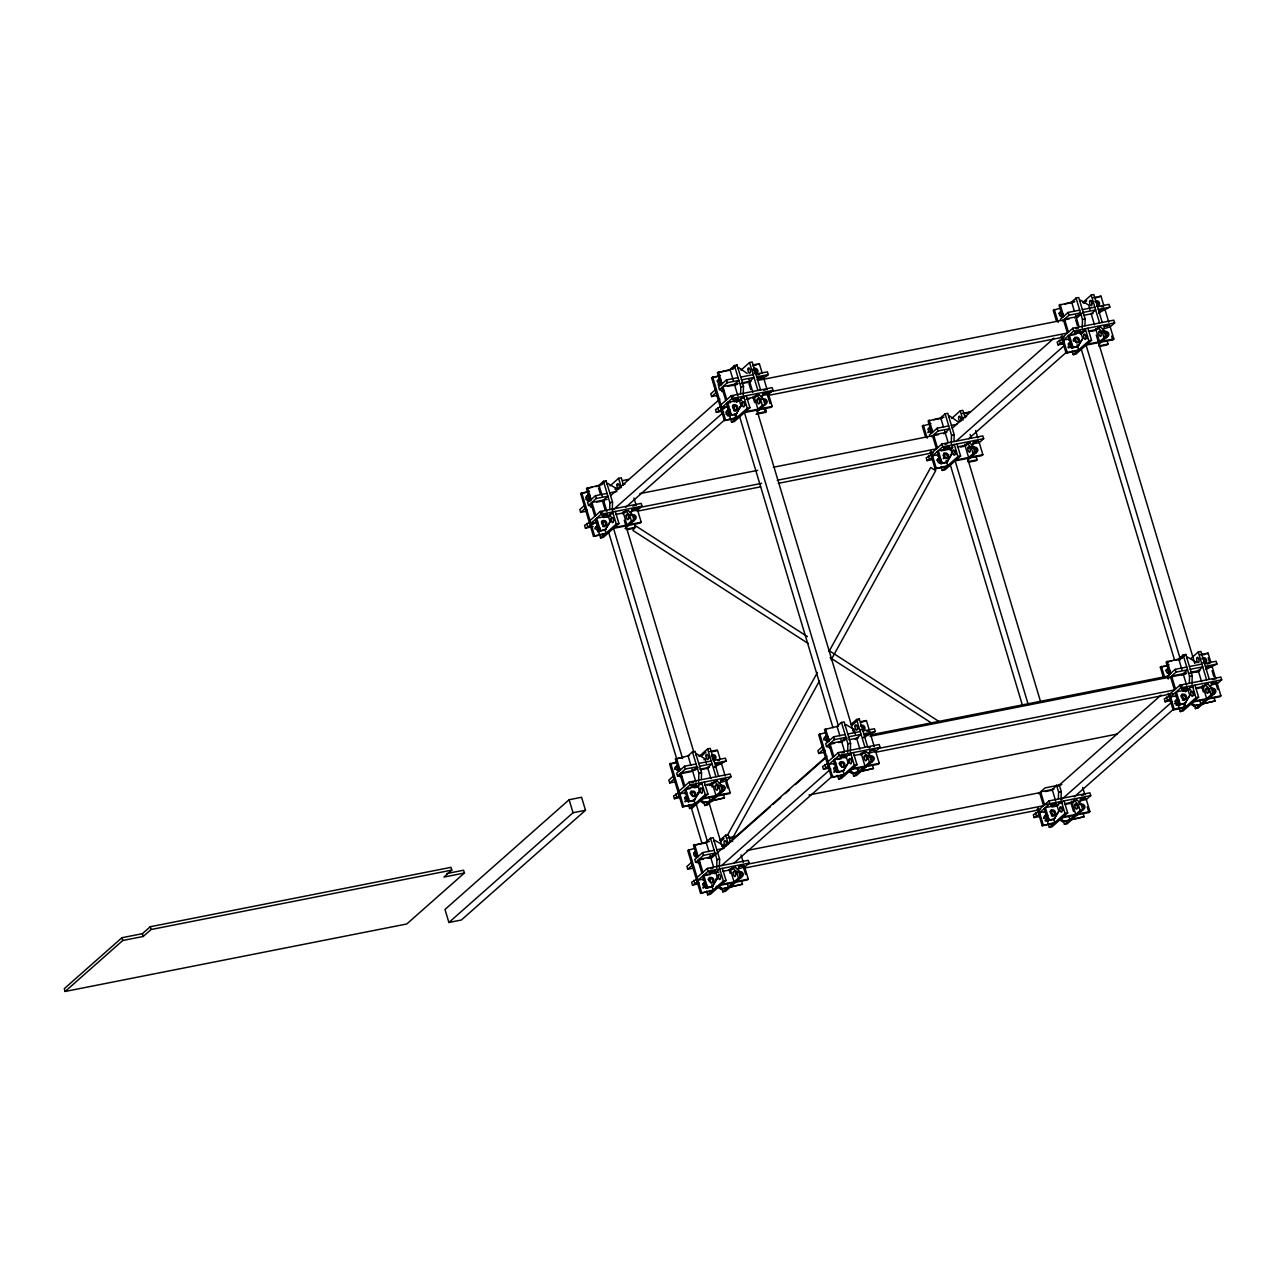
<?xml version="1.0" encoding="UTF-8"?>
<svg xmlns="http://www.w3.org/2000/svg" width="1286" height="1286" viewBox="0 0 1286 1286"><rect width="100%" height="100%" fill="white"/><g stroke="black" fill="none" stroke-linecap="round" stroke-linejoin="round"><path stroke-width="1.5" d="M609.66 509.465L609.869 502.681L603.455 481.318L606.124 480.787L612.538 502.167L612.281 510.622M698.62 781.727L698.877 773.256L692.463 751.892L695.131 751.362L701.545 772.741L701.336 779.509M716.688 868.05L716.945 859.595L710.531 838.215L713.2 837.684L719.613 859.064L719.356 867.536M740.623 393.693L740.832 386.925L734.419 365.546L737.087 365.015L743.501 386.395L743.228 394.866M847.635 752.294L847.908 743.822L841.494 722.443L844.163 721.928L850.576 743.292L850.319 751.763M951.254 443.67L951.527 435.198L945.114 413.819L947.782 413.304L954.196 434.684L953.971 441.452M1058.378 798.879L1058.603 792.112L1056.465 784.974M1060.998 800.053L1061.272 791.581L1059.134 784.46M1082.217 327.898L1082.474 319.442L1076.06 298.063L1078.729 297.532L1085.143 318.912L1084.934 325.679M1189.341 683.107L1189.55 676.34L1183.136 654.96L1185.805 654.445L1192.218 675.809L1191.961 684.281M681.821 776.889L677.513 775.972L676.677 773.191L684.522 766.247L696.096 763.964M722.748 391.571L723.761 390.43M679.04 791.099L689.264 782.049L730.191 773.963L731.027 776.76L726.59 780.682L718.906 782.901M761.746 396.635L763.128 395.3L768.546 394.336L772.982 390.414L772.147 387.633L731.22 395.718L720.98 404.752M860.655 726.108A2.733 2.427 48.5 0 1 862.793 730.995L874.48 728.728L875.316 731.525L863.179 737.666M1070.161 338.861L1068.457 340.131M1097.488 306.631L1109.046 304.348L1109.882 307.129L1099 312.675M1079.517 801.805L1081.446 800.422M1210.464 686.049L1211.846 684.731L1217.263 683.75L1221.7 679.844L1220.864 677.047L1179.937 685.133L1169.713 694.183L1174.166 709.052L1173.137 709.952L1168.122 693.218M1211.508 685.02L1209.628 686.097M739.932 407.099L741.058 405.685L739.032 399.592M715.82 878.82C718.874 882.887 715.257 867.986 714.582 870.381M950.322 454.569C952.492 457.173 951.736 447.383 949.711 447.882M697.751 792.497C699.729 796.822 699.15 783.512 697.076 785.939M723.359 846.059L723.15 845.175L722.025 846.092M957.925 421.679L949.566 415.989L948.554 416.889M1044.361 808.508L1047.994 820.597L1053.764 819.455L1058.828 811.225L1056.787 804.779M1195.964 662.804L1195.739 661.92L1194.614 662.837M630.751 512.503L632.182 511.072L637.599 510.108L642.019 506.186L641.184 503.389L600.257 511.474L590.033 520.525M595.643 519.094L599.26 531.166L605.047 530.025L610.111 521.811L608.069 515.365M605.047 530.025L610.046 521.939M730.4 402.566L726.59 403.322L730.223 415.41L736.01 414.269L739.98 407.083M736.01 414.269L740.993 406.183M690.357 788.543L684.65 789.668L688.267 801.741L694.054 800.599L698.025 793.43M694.054 800.599L699.054 792.514M727.41 835.305L817.446 672.417M829.052 651.391L930.71 467.477L935.678 470.676L831.11 659.847M732.361 838.504L819.487 680.873M710.322 874.496L702.719 875.991L706.335 888.079L712.122 886.938L716.093 879.753M937.285 451.611L940.918 463.683L946.689 462.542L950.659 455.357M712.122 886.938L717.122 878.852M946.689 462.542L951.688 454.456M833.666 760.235L837.299 772.307L843.086 771.166L848.149 762.936L845.529 754.625M1075.852 334.344L1068.248 335.839L1071.865 347.927L1077.652 346.786L1082.683 338.636L1080.674 332.109M843.086 771.166L848.069 763.08M1077.652 346.786L1082.635 338.7M1053.764 819.455L1058.796 811.305M1175.324 692.752L1178.94 704.824L1184.727 703.683L1189.791 695.453L1187.75 689.023M1184.727 703.683L1189.727 695.597M616.251 489.21L616.074 488.278L614.949 489.194M747.198 373.454L738.887 367.716L737.859 368.616M938.057 455.855L939.182 454.505L937.494 455.887M595.627 523.08L596.672 522.1L590.869 523.306L601.092 514.271L642.019 506.186M726.59 407.308L727.635 406.344L721.816 407.549L732.055 398.499L772.982 390.414M686.547 792.562L684.634 793.655L686.129 793.124M966.574 443.75L970.191 442.947M702.928 880.283L703.715 878.997L697.944 880.219L708.168 871.169L749.095 863.083L748.259 860.302L707.332 868.388L697.108 877.422M732.007 868.13L735.624 867.327M864.047 737.521L865.124 736.701M1044.345 812.495L1046.161 811.852M1058.523 803.637L1061.834 802.834M1081.413 800.487L1086.316 799.522L1090.737 795.6L1089.901 792.819L1048.974 800.905L1038.75 809.939M1175.308 696.723L1176.32 695.742L1170.549 696.964L1180.773 687.914L1221.7 679.844M1204.596 684.875L1208.213 684.088M605.031 534.011L593.473 536.294L580.645 493.551L589.293 491.139M606.124 480.787L601.703 484.709L586.432 488.423L590.065 500.495M734.965 414.848L735.994 418.255L724.42 420.538L711.592 377.779L720.24 375.367M733.293 368.809L717.395 372.651L721.028 384.739M603.455 481.318L599.035 485.224L602.427 496.525M734.419 365.546L729.982 369.468L733.374 380.769M732.65 368.937L737.087 365.015M606.896 484.372L607.924 483.472L615.962 488.278M584.262 505.623L579.841 509.545L580.677 512.342L586.512 511.185M607.088 493.39L595.514 495.673L587.67 502.617L588.522 505.398L592.251 506.732M715.225 389.867L710.788 393.773L711.624 396.57L717.475 395.413M738.035 377.634L726.477 379.917L718.633 386.845L719.469 389.642L723.327 390.992M610.03 485.883L618.582 478.328L621.251 477.797L623.485 485.224M740.993 370.127L749.545 362.556L752.214 362.025L760.573 389.915M580.677 512.342L585.098 508.42M588.522 505.398L596.35 498.47L607.924 496.187L602.089 501.347M711.624 396.57L716.061 392.648M719.469 389.642L727.313 382.698L738.871 380.415L733.036 385.575M591.914 506.362L590.821 507.311M721.784 391.555L722.861 390.606M627.359 480.337L628.388 479.437L622.601 480.578M758.322 364.565L759.351 363.665L762.132 372.956M610.641 495.608L719.822 399.094M589.985 522.148L584.567 525.347L585.403 528.128L593.119 526.617M720.948 406.376L715.53 409.575L716.366 412.372L722.153 411.231M748.163 382.585L753.998 377.425L741.556 379.884M464.423 873.017L443.959 877.068L451.788 870.124L450.952 867.343L150.237 926.74L142.392 933.668L121.929 937.719L64.3 988.661L65.136 991.458L406.778 923.975L464.423 873.017L463.571 870.236L446.837 873.532M585.403 528.128L594.019 523.691M716.366 412.372L724.982 407.935M65.136 991.458L122.765 940.5L143.228 936.465L151.073 929.521L451.788 870.124M596.511 522.904L597.54 521.987M727.474 407.132L728.503 406.231L727.651 406.521M613.052 509.947L723.729 412.099M607.185 516.827L609.982 514.095L613.117 513.419M736.685 402.341L740.929 398.322L744.08 397.647M741.443 398.29L743.613 396.217L747.246 408.305L731.557 422.162L727.651 409.157M755.83 374.113L767.404 371.831L768.24 374.612L766.022 376.573L757.132 379.852M625.51 507.488L724.227 420.217M593.473 536.294L606.06 533.111L605.031 529.703M599.26 531.166L606.076 529.125M724.42 420.538L737.007 417.339L735.994 413.931M730.223 415.41L737.023 413.369M622.311 513.837L625.012 511.153L628.018 510.703M753.274 398.065L756.055 395.349L758.853 394.963M596.704 524.913L600.594 537.934L616.283 524.061L618.952 523.531L615.335 511.458M629.947 512.439L631.812 511.249M618.952 523.531L603.279 537.403L600.594 537.934M746.282 395.686L749.915 407.775L734.226 421.647L731.557 422.162M628.243 510.429L632.278 514.513L634.078 520.557L631.41 521.071L626.973 524.993L623.019 511.812M759.19 394.657L763.225 398.74L765.041 404.785L762.373 405.315L757.936 409.237L753.982 396.056M625.044 528.546L628.629 525.379M629.658 524.463L634.078 520.557M757.197 411.713L759.576 409.607M760.605 408.707L765.041 404.785M634.384 523.852L635.413 527.308L634.4 528.208L626.957 529.687M637.309 509.176L641.216 522.18L640.187 523.097L613.502 528.369M756.055 414.285L765.347 412.452L766.376 411.552L765.331 408.096M768.272 393.403L772.179 406.424L771.15 407.324L744.449 412.597M930.935 423.657L922.287 426.068L925.631 437.208M943.988 417.098L928.09 420.94L931.707 433.012M1059.986 308.254L1053.234 310.296L1056.594 321.452M1074.951 301.326L1059.037 305.168L1062.67 317.256M945.114 413.819L940.677 417.741L943.506 427.161M1076.06 298.063L1071.624 301.985L1074.453 311.405M1079.501 301.133L1080.529 300.217L1088.728 305.071L1089.981 309.733M929.328 435.134L937.173 428.19L948.73 425.907M1060.275 319.362L1068.119 312.434L1079.693 310.151M951.672 418.4L960.224 410.845L962.909 410.314L965.127 417.741M1082.635 302.644L1091.187 295.073L1093.856 294.542L1102.215 322.432M931.466 436.758L938.008 430.987L949.566 428.704L943.731 433.848M1062.429 321.002L1068.955 315.215L1080.529 312.932L1074.694 318.092M1083.873 303.367L1086.718 300.844M1103.774 305.473L1100.993 296.182L1096.106 297.854M952.283 428.125L1053.99 338.218M1077.363 317.562L1083.198 312.402L1095.656 309.942L1091.267 313.816M931.643 454.665L926.225 457.864L927.061 460.645L932.832 459.504M931.675 453.042L941.899 443.991L982.825 435.906L983.661 438.703L979.241 442.625L972.57 443.943M1062.59 338.893L1057.172 342.092L1058.008 344.889L1063.795 343.748M1062.638 337.27L1072.862 328.235L1113.789 320.15L1114.624 322.931L1110.188 326.853L1103.388 328.894M927.061 460.645L932.479 457.446M983.661 438.703L942.734 446.789L932.511 455.823L938.314 454.617M1058.008 344.889L1063.426 341.69M1114.624 322.931L1073.697 331.016L1063.474 340.067L1069.277 338.861M1098.646 313.093L1099.691 312.321M956.189 441.13L1063.876 345.95M948.827 449.344L954.308 444.506L957.941 456.578L942.252 470.451L941.127 466.738M1079.79 333.572L1085.271 328.734L1088.888 340.822L1073.199 354.679L1072.09 350.965M950.049 450.1L952.958 447.528M1080.996 334.328L1085.368 330.47M968.647 438.671L1067.364 351.416M930.1 452.077L935.115 468.811L947.702 465.628L946.174 460.517M940.918 463.683L947.718 461.642M1061.046 336.321L1066.062 353.055L1078.665 349.856L1077.121 344.744M1071.865 347.927L1078.665 345.87M963.953 446.355L966.574 443.766M569.119 799.731L444.988 909.459L448.894 922.48L461.352 920.02L585.484 810.276L581.577 797.272L569.119 799.731L573.026 812.736L448.894 922.48M972.425 444.667L973.454 443.766M956.977 443.975L960.61 456.048L944.921 469.92L942.252 470.451M1087.94 328.203L1091.557 340.292L1075.868 354.148L1073.199 354.679M969.885 442.947L973.92 447.03L975.72 453.074L973.052 453.588L968.631 457.511L964.677 444.329M1091.075 331.338L1094.933 330.566L1097.697 327.85L1100.848 327.174L1104.867 331.258L1106.683 337.302L1104.015 337.832L1099.578 341.754L1095.624 328.557M967.892 460.002L970.271 457.896M971.3 456.98L975.72 453.074M1098.839 344.23L1101.234 342.124M1102.247 341.224L1106.683 337.302M976.026 456.369L977.071 459.825L976.042 460.726L968.599 462.204M978.951 441.693L982.858 454.697L981.845 455.598L955.144 460.87M1106.989 340.613L1108.018 344.053L1106.989 344.969L1099.546 346.432M1086.107 345.114L1112.792 339.842L1113.821 338.941L1109.914 325.921M694.038 804.586L682.48 806.869L669.652 764.125L676.388 762.084M679.747 769.88A2.733 2.427 48.5 0 1 679.137 770.989L675.439 758.997L689.489 755.525M692.463 751.892L688.042 755.798L690.855 765.218M695.903 754.946L696.932 754.046L705.13 758.885L706.384 763.562M673.269 776.197L668.849 780.12L669.684 782.917L675.52 781.759M699.037 756.457L707.589 748.902L710.258 748.372L718.633 776.262M669.684 782.917L674.105 778.995M677.513 775.972L685.358 769.044L696.932 766.761L692.559 770.619M701.706 755.943L705.982 752.149M703.956 759.769L704.969 758.853M695.228 770.105L698.137 767.517M678.992 792.723L673.575 795.921L674.411 798.702L680.198 797.561M706.223 768.932L712.058 763.771L699.6 766.231M674.411 798.702L679.828 795.504M731.027 776.76L690.1 784.846L679.876 793.88L685.647 792.658M714.164 767.099L726.285 760.958L725.449 758.161L713.891 760.46M716.077 766.022L715.016 766.954L715.948 766.745M696.192 787.402L698.893 784.717L702.124 783.994M682.48 806.869L695.067 803.686L694.038 800.278M688.267 801.741L695.083 799.699M709.856 785.698L714.019 781.727L717.025 781.277M688.492 804.795L689.601 808.508L705.291 794.635L707.959 794.105L704.342 782.033M719.79 782.724L720.835 781.936M707.959 794.105L692.27 807.978L689.601 808.508M699.729 800.905L702.944 802.834L724.42 797.883L723.391 794.426M703.667 801.95L704.728 805.518L709.165 801.596M714.968 796.468L710.193 800.696L709.052 796.934M717.25 781.004L721.285 785.087L723.086 791.131L720.417 791.646L715.98 795.568L712.026 782.386M711.833 801.082L707.396 804.988L704.728 805.518M712.862 800.165L717.636 795.954M718.649 795.037L723.086 791.131M724.42 797.883L702.944 802.834M726.317 779.75L730.223 792.755L729.194 793.671L702.51 798.944M694.456 848.406L687.721 850.448L700.548 893.207L712.106 890.925M697.141 857.408L693.524 845.32L709.422 841.478M825.419 732.65L818.668 734.676L831.495 777.435L843.069 775.153M838.52 726.076L824.471 729.564L828.104 741.636M710.531 838.215L706.11 842.137L708.924 851.557M841.494 722.443L837.057 726.365L839.887 735.785M713.971 841.285L715 840.369L723.037 845.191M844.934 725.513L845.963 724.613L854.161 729.451L855.399 734.113M691.338 862.536L686.917 866.442L687.753 869.24L693.588 868.082M714.164 850.303L702.59 852.586L694.761 859.514L695.597 862.311L699.873 863.099M822.301 746.764L817.864 750.686L818.7 753.467L824.551 752.31M845.111 734.531L833.553 736.814L825.708 743.758L826.544 746.539L830.065 747.729M719.951 840.272L725.658 835.225L728.326 834.694L730.561 842.137M850.914 724.5L856.621 719.469L859.289 718.938L867.648 746.812M687.753 869.24L692.173 865.317M695.597 862.311L703.426 855.367L715 853.084L709.165 858.244M818.7 753.467L823.136 749.561M826.544 746.539L834.389 739.611L845.963 737.328L840.128 742.472M721.205 840.996L724.05 838.488M852.152 725.24L859.289 718.938M852.972 730.319L854.049 729.403M874.223 746.587L866.426 720.562L861.54 722.234M711.833 857.714L826.898 755.991M844.243 740.656L847.169 738.084M723.053 848.535L770.346 806.74M773.304 804.12L780.698 797.593M785.135 793.671L789.556 789.749M795.471 784.524L826.512 757.1M697.06 879.045L691.643 882.244L692.479 885.041L698.266 883.9M828.023 763.289L822.606 766.488L823.442 769.269L829.229 768.128M828.055 761.666L838.295 752.615L879.222 744.53L880.058 747.327L875.621 751.233L868.822 753.291M855.238 739.498L861.073 734.338L848.631 736.798M692.479 885.041L697.896 881.842M823.442 769.269L828.859 766.07M880.058 747.327L839.131 755.412L828.891 764.447L834.71 763.241M835.578 763.128L834.357 764.543M721.623 865.526L830.804 769.012M714.26 873.724L719.742 868.886L723.359 880.974L707.686 894.831L706.561 891.118M845.223 757.968L848.117 755.187L851.155 754.56M734.081 863.067L832.798 775.796M700.548 893.207L713.135 890.008L711.608 884.897M706.335 888.079L713.151 886.022M831.495 777.435L844.082 774.252L843.069 770.844M837.299 772.307L844.098 770.266M729.387 870.735L732.104 868.179M860.35 754.978L863.244 752.197L865.928 751.86M837.524 775.345L838.633 779.075L854.322 765.202L856.99 764.672L853.357 752.599M737.859 869.047L744.674 867.005L749.095 863.083M722.41 868.355L726.027 880.444L710.354 894.317L707.686 894.831M856.99 764.672L841.301 778.544L838.633 779.075M716.189 886.279L721.012 889.156L742.488 884.205L741.459 880.765M848.744 771.471L851.959 773.4L873.451 768.449L872.406 764.993M721.735 888.288L722.796 891.841L727.233 887.935M733.036 882.807L728.262 887.018L727.137 883.257M735.319 867.327L739.354 871.41L741.154 877.454L738.485 877.984L734.049 881.907L730.094 868.709M852.682 772.516L853.759 776.085L858.196 772.163L857.055 768.401M863.983 767.035L859.209 771.262L858.083 767.501M866.266 751.571L870.3 755.654L872.117 761.682L869.449 762.212L865.012 766.135L861.057 752.953M729.901 887.404L725.465 891.327L722.796 891.841M730.93 886.504L735.705 882.276M736.733 881.376L741.154 877.454M860.864 771.632L856.428 775.554L853.759 776.085M861.877 770.732L866.651 766.504M867.68 765.604L872.117 761.682M742.488 884.205L721.012 889.156M744.385 866.073L748.291 879.094L747.262 879.994L720.578 885.266M873.451 768.449L851.959 773.4M875.348 750.317L879.254 763.321L878.225 764.222L851.541 769.494M1163.669 678.349L1160.326 667.193L1168.974 664.782M1182.027 658.223L1166.113 662.065L1169.746 674.153M1183.136 654.96L1178.699 658.882L1182.091 670.183M1181.368 658.352L1185.805 654.445M1186.576 658.03L1187.605 657.13L1195.642 661.936M870.574 734.885L1167.35 676.259L1175.195 669.331L1186.769 667.048M1191.125 658.287L1198.263 651.97L1200.931 651.455L1209.29 679.33M1038.541 793.671L1045.084 787.884L1061.818 784.573M1169.504 677.899L1176.031 672.128L1187.605 669.829L1181.77 674.989M1050.807 790.761L1056.642 785.601M1207.04 653.995L1208.068 653.079L1210.849 662.386M1057.864 786.341L1161.065 695.115M1038.718 811.562L1033.301 814.761L1034.137 817.558L1039.908 816.417M1169.665 695.806L1164.248 699.005L1165.084 701.786L1170.871 700.645M1196.896 671.999L1202.732 666.855L1190.273 669.315M1034.137 817.558L1039.554 814.36M1090.737 795.6L1049.826 803.686L1039.586 812.736L1045.213 811.514M1165.084 701.786L1170.501 698.587M1045.245 812.318L1046.257 811.418M1061.77 799.362L1172.446 701.529M1055.902 806.242L1058.635 803.686M1059.166 803.364L1061.384 801.403L1065.017 813.491L1049.328 827.348L1045.422 814.343M1185.403 691.772L1189.759 687.705L1192.797 687.062M1190.129 687.592L1192.347 685.631L1195.964 697.719L1180.275 711.592L1176.931 700.436M1204.564 663.528L1216.122 661.245L1216.958 664.042L1205.898 669.395M1074.228 796.902L1172.945 709.647M1037.175 808.99L1042.19 825.725L1054.777 822.526L1053.748 819.118M1047.994 820.597L1054.793 818.539M1178.94 704.824L1185.756 702.783M1071.029 803.252L1073.73 800.567L1076.623 800.149M1201.992 687.496L1204.709 684.94M1064.052 800.873L1067.685 812.961L1051.996 826.818L1049.328 827.348M1195.015 685.116L1198.632 697.189L1182.943 711.062L1180.275 711.592M1059.439 819.745L1062.654 821.674L1084.146 816.723L1083.101 813.282M1190.386 703.989L1193.601 705.918L1215.093 700.966L1214.064 697.51M1063.377 820.806L1064.454 824.358L1068.875 820.452M1074.678 815.324L1069.904 819.536L1068.779 815.774M1076.961 799.844L1080.996 803.927L1082.796 809.971L1080.127 810.501L1075.707 814.408L1071.752 801.226M1194.34 705.033L1195.401 708.602L1199.838 704.68M1205.641 699.552L1200.867 703.78L1199.725 700.002M1207.924 684.088L1211.942 688.155L1213.759 694.199L1211.091 694.729L1206.654 698.652L1202.699 685.47M1071.543 819.921L1067.123 823.844L1064.454 824.358M1072.572 819.005L1077.347 814.794M1078.375 813.893L1082.796 809.971M1202.506 704.149L1198.07 708.072L1195.401 708.602M1203.535 703.249L1208.31 699.021M1209.322 698.121L1213.759 694.199M1084.146 816.723L1062.654 821.674M1062.22 817.783L1088.92 812.511L1089.933 811.611L1086.027 798.59M1215.093 700.966L1193.601 705.918M1216.99 682.834L1220.896 695.839L1219.867 696.739L1193.183 702.011M869.834 752.39L868.95 752.551M732.666 396.779L733.711 396.281M601.703 512.551L602.764 512.053M1064.358 341.787L1063.972 342.735M825.049 750.381L824.101 751.056L825.162 751.297M869.095 747.889L870.156 747.391M1181.384 686.21L1182.429 685.711M757.759 374.933L759.672 374.258M691.772 782.627L693.765 782.049M1207.056 664.106L1208.39 663.672M763.739 390.253L765.684 389.803M1076.012 328.573L1078.456 328.091M632.776 506.025L634.721 505.575M945.065 444.329L947.01 443.879M841.446 752.953L844.259 752.503M1212.457 679.667L1214.402 679.217M710.499 868.725L712.942 868.243M1081.494 795.439L1083.455 794.989M1101.314 306.775L1103.661 306.759M1098.051 327.737L1102.198 331.788L1104.015 337.832M717.733 760.589L719.485 760.315M866.748 731.155L869.079 731.155M753.564 364.806L759.351 363.665M1093.277 297.709L1100.993 296.182M719.26 372.281L730.416 370.079M752.535 365.706L756.393 364.951M1064.615 304.075L1073.923 302.226M711.592 377.779L717.315 376.653M740.704 377.103L753.162 374.644M1082.362 309.621L1094.804 307.161M756.666 376.894L768.24 374.612M1098.324 309.412L1109.882 307.129M738.1 383.614L722.877 386.62L726.783 399.641M741.909 382.858L751.426 380.977M1077.845 316.501L1064.519 319.137L1068.425 332.142M1083.551 315.375L1093.068 313.495M727.571 386.395L737.087 384.514M740.881 383.758L750.397 381.894M759.061 380.174L1069.213 318.912M740.832 386.925L743.501 386.395M1082.474 319.442L1085.143 318.912M768.867 392.021L1067.187 333.09M741.749 397.872L744.417 397.342M740.945 399.785L727.619 402.422L731.252 414.51M746.652 398.66L756.168 396.779M1082.587 332.302L1069.261 334.939L1072.894 347.027M1088.294 331.177L1097.81 329.296M734.21 401.827L741.813 400.316M746.169 399.464L749.722 398.756M768.015 395.477L1064.39 336.932M756.522 395.188L760.556 399.271L763.225 398.74M1102.198 331.788L1104.867 331.258M747.246 408.305L749.915 407.775M1088.888 340.822L1091.557 340.292M745.478 411.697L772.179 406.424M1087.12 344.214L1113.821 338.941M757.068 413.385L766.376 411.552M1098.71 345.902L1108.018 344.053M1066.062 353.055L1077.636 350.756M962.33 413.465L970.03 411.954L965.159 413.61M588.297 488.053L592.026 487.314M595.74 486.574L599.469 485.851M933.668 419.831L942.317 418.127M580.645 493.551L586.368 492.409M609.757 492.86L616.878 491.461M951.399 425.377L956.736 424.332M607.153 499.386L591.93 502.392L595.836 515.397M946.882 432.273L933.572 434.909L937.478 447.914M596.608 502.167L604.227 500.656M639.881 493.615L757.647 470.355M773.352 467.252L938.25 434.684M609.869 502.681L612.538 502.167M951.527 435.198L954.196 434.684M637.904 507.793L761.553 483.359M777.258 480.257L936.24 448.862M609.982 515.557L596.672 518.194L600.289 530.266M615.689 514.432L625.205 512.551M951.624 448.075L938.314 450.695L941.931 462.783M957.347 446.949L966.847 445.069M603.247 517.583L610.866 516.088M941.095 450.856L950.611 448.975M960.417 447.03L965.834 445.969M637.052 511.233L760.701 486.815M778.368 483.327L933.427 452.688M625.575 510.96L629.61 515.043L632.278 514.513M967.217 443.477L971.252 447.544L973.92 447.03M957.941 456.578L960.61 456.048M614.531 527.453L641.216 522.18M956.173 459.97L982.858 454.697M626.121 529.141L635.413 527.308M967.763 461.658L977.071 459.825M935.115 468.811L946.673 466.529M709.679 751.522L717.395 750.011L720.192 759.303M860.639 721.719L866.426 720.562M1200.352 654.606L1208.068 653.079M675.439 758.997L682.882 757.518M712.524 751.667L716.366 750.911M1167.977 661.711L1171.691 660.972M1175.42 660.232L1179.133 659.493M1201.253 655.137L1205.111 654.365M669.652 764.125L677.272 762.614M1160.326 667.193L1166.032 666.068M698.764 763.434L711.222 760.974M847.795 734.001L860.238 731.541M1189.437 666.518L1201.896 664.058M714.727 763.241L726.285 760.958M863.742 733.808L875.316 731.525M1205.4 666.325L1216.958 664.042M694.247 770.33L680.937 772.966L684.827 785.971M699.954 769.205L709.47 767.324M843.278 740.897L829.952 743.517L833.858 756.538M848.985 739.771L858.501 737.891M1186.817 673.028L1171.594 676.034L1175.5 689.055M1190.627 672.273L1200.143 670.408M691.321 771.616L679.908 773.867L683.814 786.871M700.838 769.735L704.648 768.98M834.646 743.308L828.94 744.433L832.83 757.438M838.44 742.552L842.25 741.797M870.075 736.299L1185.805 673.944M1189.614 673.189L1199.115 671.308M698.877 773.256L701.545 772.741M847.908 743.822L850.576 743.292M1189.55 676.34L1192.218 675.809M877.904 748.532L1174.263 690.003M1190.466 687.287L1193.135 686.772M698.989 786.132L685.679 788.768L689.296 800.84M704.696 785.007L714.212 783.126M846.108 757.068L834.694 759.319L838.327 771.407M853.727 755.573L863.244 753.692M1189.663 689.216L1176.336 691.836L1179.969 703.924M1195.369 688.074L1204.886 686.194M694.167 787.788L697.976 787.032M707.477 785.151L711.287 784.396M837.475 759.479L841.285 758.724M1182.927 691.241L1190.547 689.73M1196.253 688.605L1203.857 687.11M875.091 752.374L1172.977 693.54M573.026 812.736L585.484 810.276M714.582 781.534L718.601 785.617L721.285 785.087M863.597 752.085L867.632 756.168L870.3 755.654M1205.255 684.602L1209.274 688.685L1211.942 688.155M1195.964 697.719L1198.632 697.189M703.538 798.027L730.223 792.755M852.554 768.594L879.254 763.321M1194.196 701.111L1220.896 695.839M1174.166 709.052L1185.74 706.77L1184.711 703.362M1173.137 709.952L1184.711 707.67L1183.683 704.262M809.023 794.957L1117.277 734.065M727.747 837.861L735.463 836.334M693.524 845.32L706.544 842.748M730.593 838.006L734.435 837.234M716.832 849.773L723.954 848.358M712.315 856.653L699.005 859.289L702.912 872.294M1053.973 789.17L1040.647 791.806L1044.553 804.811L1048.347 804.071M703.683 859.064L697.976 860.189L701.883 873.21M707.493 858.309L711.303 857.569M746.957 850.512L1041.371 792.369M1045.293 791.581L1049.231 790.81M716.945 859.595L719.613 859.064M1058.603 792.112L1061.272 791.581M746.941 864.305L1043.316 805.759M1059.535 803.187L1062.172 802.528M718.97 872.085L703.747 875.091L707.364 887.179M722.764 871.329L732.281 869.449M1058.699 804.972L1045.389 807.608L1049.006 819.68M1064.422 803.846L1073.923 801.966M1051.98 807.013L1055.774 806.258M1065.29 804.377L1072.91 802.866M744.128 868.13L1040.503 809.601M732.65 867.857L736.685 871.94L739.354 871.41M1074.292 800.374L1078.327 804.457L1080.996 803.927M723.359 880.974L726.027 880.444M1065.017 813.491L1067.685 812.961M721.607 884.366L748.291 879.094M1063.249 816.883L1089.933 811.611M1042.19 825.725L1053.748 823.426M587.123 510.156L586.078 510.06M698.941 882.855L698.089 882.871M835.273 763.691L833.891 764.511M1191.415 703.088L1194.63 705.001M1060.452 818.844L1063.683 820.773M849.773 770.571L852.988 772.484M700.741 800.005L703.956 801.934M718.81 886.327L722.025 888.256M807.431 636.634L635.557 525.781L632.953 530.475L808.203 643.498M829.341 650.764L940.548 722.507M830.113 657.628L931.225 722.845M1176.385 695.935L1177.22 695.646M760.974 396.779L762.759 395.477M848.519 755.187L850.689 753.114L854.322 765.202M610.496 514.062L612.666 511.989L616.283 524.061M1103.517 328.171L1104.401 327.994M1078.665 801.853L1080.529 800.664M737.987 868.323L738.887 868.146M699.455 784.524L701.674 782.563L705.291 794.635M1104.899 309.187L1108.789 322.207M1211.975 666.1L1215.865 679.104M1111.683 336.128L1112.792 339.842M1208.165 657.709L1209.837 663.287M1212.055 670.713L1213.727 676.291M1215.961 683.734L1217.633 689.312M1104.401 331.981L1105.944 337.157M1211.991 690.614L1213.019 694.054M1091.187 295.073L1099.546 322.963M1198.263 651.97L1206.622 679.86M1209.274 688.685L1211.091 694.729M1091.107 313.495L1094.499 324.795M1198.182 670.408L1201.574 681.693M1096.299 335.116L1194.694 663.11M1201.671 686.37L1203.374 692.029M1085.931 344.568L1180.516 659.814M1075.578 315.166L1078.97 326.467M1183.233 673.944L1186.608 685.245M1075.691 319.828L1077.379 325.487M1081.156 348.779L1174.584 660.184M1068.119 312.434L1068.955 315.215M1072.862 328.235L1073.697 331.016M1175.195 669.331L1176.031 672.128M1179.937 685.133L1180.773 687.914M1074.871 337.237L1076.559 342.896M1181.947 694.135L1183.988 700.227M1060.066 304.268L1063.683 316.356M1167.141 661.165L1170.758 673.253M1063.506 320.037L1067.412 333.058M1170.582 676.95L1174.488 689.955M1060.371 311.935L1061.738 316.452M1069.856 343.523L1070.965 347.252M1167.447 668.833L1169.263 674.877M1167.35 676.259L1168.186 679.056M1054.263 309.396L1058.169 322.4M1062.075 335.421L1067.091 352.139M1161.338 666.293L1164.682 677.449M1059.391 340.131L1060.227 342.928M1166.466 697.044L1167.302 699.825M975.608 430.537L977.842 437.963M1082.683 787.434L1084.918 794.877M1087.233 806.933L1088.92 812.511M970.158 434.475L971.268 438.188M973.952 449.473L974.997 452.913M960.224 410.845L963.021 420.136M971.252 447.544L973.052 453.588M1078.327 804.457L1080.127 810.501M967.442 457.864L1040.679 701.995M1070.724 802.142L1073.553 811.546M954.984 460.324L1028.221 704.455M944.631 430.923L948.023 442.223M1052.269 789.717L1055.661 801.017M950.209 464.551L1022.29 704.824M937.173 428.19L938.008 430.987M941.899 443.991L942.734 446.789M1048.974 800.905L1049.826 803.686M943.924 453.01L945.612 458.652M1051 809.907L1053.025 815.999M929.103 420.024L932.736 432.112M932.543 435.809L936.449 448.814M1039.618 792.706L1043.525 805.727M929.424 427.691L930.775 432.225M938.893 459.295L940.018 463.008M923.316 425.152L927.206 438.172M931.112 451.177L936.144 467.911M1038.188 808.09L1043.219 824.808M928.428 455.903L929.28 458.684M1035.519 812.8L1036.355 815.597M763.241 376.685L767.147 389.69M767.244 394.32L770.041 403.611M754.062 370.513L755.107 373.969M869.818 756.361L870.863 759.817M764.318 408.996L765.347 412.452M749.545 362.556L757.904 390.446M760.556 399.271L762.373 405.315M856.621 719.469L864.98 747.343M867.632 756.168L869.449 762.212M748.902 379.097L752.857 392.278M856.54 737.891L859.932 749.191M748.999 383.775L750.702 389.417M752.953 396.956L754.657 402.598M756.747 409.591L853.631 732.522M744.289 412.05L838.295 725.368M734.499 384.53L737.891 395.831M841.012 739.546L844.404 750.847M739.514 416.262L832.942 727.667M726.477 379.917L727.313 382.698M731.22 395.718L732.055 398.499M833.553 736.814L834.389 739.611M838.295 752.615L839.131 755.412M733.229 404.72L735.287 410.941M840.305 761.634L841.992 767.276M718.424 371.75L722.041 383.839M825.499 728.648L829.116 740.736M721.864 387.52L725.754 400.541M718.729 379.418L720.546 385.462M825.805 736.315L827.171 740.849M835.289 767.919L836.398 771.632M712.621 376.878L725.449 419.622M819.696 733.776L832.524 776.535M717.749 407.63L718.585 410.411M824.824 764.527L825.66 767.308M721.301 763.016L725.208 776.037M725.851 782.515L727.522 788.093M711.592 755.123L712.637 758.579M722.346 790.986L720.803 785.794A2.733 2.427 48.5 0 1 725.079 787.37A2.733 2.427 48.5 0 1 722.073 790.311M633.966 498.02L636.2 505.462M741.041 854.917L743.276 862.359M743.919 868.838L745.591 874.416M707.589 748.902L715.964 776.776M718.601 785.617L720.417 791.646M707.509 767.324L710.901 778.625M738.871 872.133L740.431 877.309M711.013 783.287L712.139 787.064M618.582 478.328L621.379 487.619M629.61 515.043L631.41 521.071M725.658 835.225L728.455 844.516M736.685 871.94L738.485 877.984M624.257 520.251L693.845 752.181M708.843 802.159L722.105 846.365M729.082 869.625L730.207 873.387M691.997 768.996L695.951 782.177M613.342 527.807L682.544 758.483M695.806 802.689L707.332 841.14M684.522 766.247L685.358 769.044M689.264 782.049L690.1 784.846M691.273 791.067L692.977 796.709M603.552 500.302L606.944 511.603M710.065 855.319L713.457 866.619M598.569 488.021L600.273 493.663M602.523 501.202L605.352 510.622M608.567 532.034L680.101 770.169M691.032 806.917L701.995 843.439M676.79 765.749L678.14 770.282M686.258 797.352L687.383 801.065M595.514 495.673L596.35 498.47M600.257 511.474L601.092 514.271M702.59 852.586L703.426 855.367M707.332 868.388L708.168 871.169M602.266 520.492L604.307 526.585M709.342 877.39L711.045 883.048M670.665 763.209L683.493 805.968M587.461 487.523L591.094 499.595A2.733 2.427 48.5 0 1 586.818 498.02A2.733 2.427 48.5 0 1 589.824 495.078M694.536 844.42L698.169 856.508M590.901 503.292L594.807 516.297M587.782 495.174L589.583 501.219M694.858 852.088L696.208 856.621M704.326 883.675L705.451 887.404M675.793 793.96L676.629 796.757M581.658 492.634L594.486 535.394M688.749 849.548L701.561 892.291M586.786 523.386L587.622 526.183M693.861 880.283L694.697 883.08M150.237 926.74L151.073 929.521M142.392 933.668L143.228 936.465M121.929 937.719L122.765 940.5M674.796 769.494A2.733 2.427 48.5 0 1 675.359 767.051M675.873 766.681A2.733 2.427 48.5 0 1 678.429 766.874M679.635 770.459A2.733 2.427 48.5 0 1 675.825 768.594A2.733 2.427 48.5 0 1 678.156 765.524M689.36 800.76A2.733 2.427 48.5 0 1 685.149 799.603A2.733 2.427 48.5 0 1 687.367 796.195M685.261 801.837A2.733 2.427 48.5 0 1 684.715 801.387M684.554 797.722A2.733 2.427 48.5 0 1 687.64 797.545M688.187 797.995A2.733 2.427 48.5 0 1 688.605 798.558M688.717 801.162A2.733 2.427 48.5 0 1 688.332 801.66M720.835 786.212A2.733 2.427 48.5 0 1 724.05 788.286A2.733 2.427 48.5 0 1 722.378 791.324M711.64 755.541A2.733 2.427 48.5 0 1 714.855 757.615A2.733 2.427 48.5 0 1 713.167 760.653M689.971 793.092A2.733 2.427 48.5 0 1 693.717 792.626A2.733 2.427 48.5 0 1 694.135 796.532M712.058 754.85A2.733 2.427 48.5 0 1 715.948 757.036A2.733 2.427 48.5 0 1 712.862 759.64M679.619 769.269A2.733 1.109 78.8 0 1 679.603 768.61M702.831 790.167A2.733 1.109 78.8 0 1 702.799 788.238M709.149 757.84A2.733 1.109 78.8 0 1 708.666 755.814M718.118 787.868A2.733 1.109 78.8 0 1 717.926 785.248M590.804 498.63A2.733 2.427 48.5 0 1 589.004 500.993M587.686 500.897A2.733 2.427 48.5 0 1 587.043 500.592M586.078 499.579A2.733 2.427 48.5 0 1 585.789 498.92M585.741 497.586A2.733 2.427 48.5 0 1 589.422 496.3M597.54 531.713A2.733 2.427 48.5 0 0 599.935 529.977A2.733 1.109 78.8 0 1 599.871 528.128M594.871 528.916A2.733 2.427 48.5 0 1 598.633 526.971M599.597 527.983A2.733 2.427 48.5 0 1 599.887 528.626M599.839 530.555A2.733 2.427 48.5 0 1 596.013 528.691A2.733 2.427 48.5 0 1 598.36 525.62M631.828 515.638A2.733 2.427 48.5 0 1 634.48 520.155M601.35 522.02A2.733 2.427 48.5 0 1 605.69 523.498A2.733 2.427 48.5 0 1 602.684 526.44M632.246 514.947A2.733 2.427 48.5 0 1 636.152 517.133A2.733 2.427 48.5 0 1 633.066 519.737M623.051 484.275A2.733 2.427 48.5 0 1 624.98 484.163M590.869 500.093A2.733 1.109 78.8 0 1 590.595 498.036M613.985 520.283A2.733 1.109 78.8 0 1 613.792 517.663M620.431 487.796A2.733 1.109 78.8 0 1 619.659 485.24M629.626 518.467A2.733 1.109 78.8 0 1 628.854 515.252M931.675 432.61A2.733 2.427 48.5 0 1 928.46 430.537A2.733 2.427 48.5 0 1 930.132 427.499M928.154 432.659A2.733 2.427 48.5 0 1 927.72 432.08M927.994 428.994A2.733 2.427 48.5 0 1 931.611 429.267M942.381 462.188A2.733 2.427 48.5 0 1 938.137 462.156A2.733 2.427 48.5 0 1 939.343 458.17M936.819 460.163A2.733 2.427 48.5 0 1 940.822 459.938M974.129 448.107A2.733 2.427 48.5 0 1 976.797 450.904A2.733 2.427 48.5 0 1 974.354 453.299M943.699 458.652A2.733 2.427 48.5 0 1 943.152 458.202M943.506 454.167A2.733 2.427 48.5 0 1 946.769 458.475M972.988 448.332A2.733 2.427 48.5 0 1 976.46 447.657A2.733 2.427 48.5 0 1 977.537 451.273A2.733 2.427 48.5 0 1 974.081 451.949M964.178 417.162A2.733 2.427 48.5 0 1 966.622 416.68M956.141 453.974A2.733 1.109 78.8 0 1 955.369 450.743M971.509 446.355A2.733 1.109 78.8 0 1 972.12 446.981M720.562 385.028A2.733 2.427 48.5 0 1 719.967 385.237M718.633 385.141A2.733 2.427 48.5 0 1 718.006 384.835M716.929 381.219A2.733 2.427 48.5 0 1 720.932 380.977M730.962 413.545A2.733 2.427 48.5 0 1 727.201 415.507M726.236 414.478A2.733 2.427 48.5 0 1 725.947 413.835M725.899 412.485A2.733 2.427 48.5 0 1 729.58 411.199M720.98 384.337A2.733 2.427 48.5 0 1 717.652 381.572A2.733 2.427 48.5 0 1 720.771 379.322M731.3 414.413A2.733 2.427 48.5 0 1 726.976 412.935A2.733 2.427 48.5 0 1 729.982 409.993M763.45 399.833A2.733 2.427 48.5 0 1 765.443 404.399M752.969 369.404A2.733 2.427 48.5 0 1 756.232 373.728M732.313 406.247A2.733 2.427 48.5 0 1 736.637 407.742A2.733 2.427 48.5 0 1 733.631 410.684M763.209 399.174A2.733 2.427 48.5 0 1 767.019 401.039A2.733 2.427 48.5 0 1 764.688 404.109M752.873 369.982A2.733 2.427 48.5 0 1 756.152 368.471A2.733 2.427 48.5 0 1 757.743 372.12A2.733 2.427 48.5 0 1 754.191 373.004M731.027 414.992A2.733 1.109 78.8 0 1 730.769 413.61M745.173 405.154A2.733 1.109 78.8 0 1 744.755 401.891M760.573 402.695A2.733 1.109 78.8 0 1 759.897 400.846M1062.622 316.838A2.733 2.427 48.5 0 1 1059.342 314.427A2.733 2.427 48.5 0 1 1061.754 311.694M1058.957 313.221A2.733 2.427 48.5 0 1 1061.4 312.739M1062.027 313.045A2.733 2.427 48.5 0 1 1063.008 314.073M1073.328 346.432A2.733 2.427 48.5 0 1 1069.1 346.384A2.733 2.427 48.5 0 1 1070.29 342.397M1068.859 348.008A2.733 2.427 48.5 0 1 1067.878 346.995M1068.152 343.892A2.733 2.427 48.5 0 1 1071.768 344.166M1103.822 332.592A2.733 2.427 48.5 0 1 1107.648 334.456A2.733 2.427 48.5 0 1 1105.301 337.527M1095.222 301.712A2.733 2.427 48.5 0 1 1097.376 306.615M1073.392 341.224A2.733 2.427 48.5 0 1 1076.398 338.282A2.733 2.427 48.5 0 1 1077.732 342.719M1103.951 332.576A2.733 2.427 48.5 0 1 1107.407 331.884A2.733 2.427 48.5 0 1 1108.5 335.501A2.733 2.427 48.5 0 1 1105.028 336.193M1095.125 301.39A2.733 2.427 48.5 0 1 1099.466 302.885A2.733 2.427 48.5 0 1 1096.46 305.827M1087.409 338.604A2.733 1.109 78.8 0 1 1086.429 336.353M1092.521 303.383A2.733 1.109 78.8 0 1 1092.473 300.297M1101.459 332.656A2.733 1.109 78.8 0 1 1101.443 331.997M1102.777 330.824A2.733 1.109 78.8 0 1 1103.083 331.225M823.828 740.061A2.733 2.427 48.5 0 1 827.461 737.425M828.714 739.096A2.733 2.427 48.5 0 1 828.152 741.556M828.666 741.025A2.733 2.427 48.5 0 1 824.76 738.823A2.733 2.427 48.5 0 1 827.846 736.219M838.761 770.812A2.733 2.427 48.5 0 1 834.325 770.475A2.733 2.427 48.5 0 1 836.382 766.761M834.276 772.404A2.733 2.427 48.5 0 1 833.73 771.954M834.1 767.903A2.733 2.427 48.5 0 1 836.656 768.112M837.749 771.713A2.733 2.427 48.5 0 1 837.363 772.227M869.866 756.779A2.733 2.427 48.5 0 1 873.081 758.853A2.733 2.427 48.5 0 1 871.394 761.891M839.002 763.659A2.733 2.427 48.5 0 1 842.748 763.193A2.733 2.427 48.5 0 1 843.15 767.099M869.77 756.457A2.733 2.427 48.5 0 1 874.094 757.936A2.733 2.427 48.5 0 1 871.088 760.878M861.073 725.417A2.733 2.427 48.5 0 1 864.899 727.265A2.733 2.427 48.5 0 1 862.552 730.352M861.266 729.901A2.733 2.427 48.5 0 1 860.72 729.451M828.891 741.234A2.733 1.109 78.8 0 1 828.698 738.598M852.023 761.425A2.733 1.109 78.8 0 1 851.975 758.338M858.453 728.937A2.733 1.109 78.8 0 1 857.682 725.722M867.375 759.061A2.733 1.109 78.8 0 1 867.102 755.348M1179.68 702.96A2.733 2.427 48.5 0 1 1175.934 704.921M1174.954 703.892A2.733 2.427 48.5 0 1 1174.665 703.249M1174.841 701.304A2.733 2.427 48.5 0 1 1178.844 701.079M1169.697 673.751A2.733 2.427 48.5 0 1 1166.482 671.678A2.733 2.427 48.5 0 1 1168.17 668.64M1165.646 670.633A2.733 2.427 48.5 0 1 1169.649 670.408M1169.794 674.073A2.733 2.427 48.5 0 1 1169.295 674.443M1180.034 703.828A2.733 2.427 48.5 0 1 1175.693 702.349A2.733 2.427 48.5 0 1 1178.699 699.407M1212.168 689.248A2.733 2.427 48.5 0 1 1214.161 693.813M1181.03 695.678A2.733 2.427 48.5 0 1 1185.354 697.157A2.733 2.427 48.5 0 1 1182.348 700.098M1211.926 688.589A2.733 2.427 48.5 0 1 1215.865 691.129A2.733 2.427 48.5 0 1 1212.103 693.09M1201.815 658.802A2.733 2.427 48.5 0 1 1205.287 658.127A2.733 2.427 48.5 0 1 1206.364 661.727A2.733 2.427 48.5 0 1 1202.908 662.419M1202.957 658.577A2.733 2.427 48.5 0 1 1204.966 663.142M1179.969 705.049A2.733 1.109 78.8 0 1 1179.487 703.024M1194.18 695.099A2.733 1.109 78.8 0 1 1193.472 691.305M1209.612 692.511A2.733 1.109 78.8 0 1 1208.631 690.26M696.224 851.846A2.733 2.427 48.5 0 0 693.893 854.933A2.733 2.427 48.5 0 0 697.703 856.781A2.733 2.427 48.5 0 1 697.205 857.312M693.942 853.004A2.733 2.427 48.5 0 1 696.498 853.197M707.814 886.584A2.733 2.427 48.5 0 1 703.378 886.247A2.733 2.427 48.5 0 1 705.435 882.517M703.329 888.16A2.733 2.427 48.5 0 1 702.783 887.71M702.622 884.045A2.733 2.427 48.5 0 1 705.082 883.562M706.255 884.318A2.733 2.427 48.5 0 1 706.673 884.897M706.786 887.485A2.733 2.427 48.5 0 1 706.4 887.983M738.903 872.535A2.733 2.427 48.5 0 1 742.199 874.946A2.733 2.427 48.5 0 1 739.788 877.695M708.039 879.431A2.733 2.427 48.5 0 1 711.785 878.949A2.733 2.427 48.5 0 1 712.203 882.871M738.807 872.213A2.733 2.427 48.5 0 1 743.147 873.708A2.733 2.427 48.5 0 1 740.141 876.65M729.612 841.542A2.733 2.427 48.5 0 1 732.682 841.365M727.217 844.163A2.733 1.109 78.8 0 1 726.719 841.478M726.027 845.786A2.733 1.109 78.8 0 1 724.082 842.893A2.733 1.109 78.8 0 1 725.481 840.948A2.733 1.109 78.8 0 1 726.236 845.481M736.187 874.207A2.733 1.109 78.8 0 1 736.155 871.12M1048.717 818.732A2.733 2.427 48.5 0 1 1044.971 820.677M1043.605 818.346A2.733 2.427 48.5 0 1 1047.351 816.385M1048.556 819.97A2.733 2.427 48.5 0 1 1044.65 817.767A2.733 2.427 48.5 0 1 1047.736 815.179M1081.205 805.02A2.733 2.427 48.5 0 1 1083.198 809.585M1050.067 811.434A2.733 2.427 48.5 0 1 1054.118 812.286A2.733 2.427 48.5 0 1 1052.72 815.967M1052.061 815.999A2.733 2.427 48.5 0 1 1051.401 815.871M1080.963 804.361A2.733 2.427 48.5 0 1 1084.789 806.226A2.733 2.427 48.5 0 1 1082.442 809.296M1048.781 820.179A2.733 1.109 78.8 0 1 1048.524 818.796M1062.943 810.341A2.733 1.109 78.8 0 1 1062.509 807.078M1078.343 807.881A2.733 1.109 78.8 0 1 1077.572 804.666M602.218 515.573L607.249 514.255L602.218 515.573M631.571 509.77L636.618 508.452L631.571 509.77M733.181 399.801L738.212 398.483L733.181 399.801M757.792 378.197L762.839 377.039L757.792 378.197M762.534 393.998L767.565 392.68L762.534 393.998M943.86 448.091L948.891 446.772L943.86 448.091M691.225 786.148L696.256 784.83L691.225 786.148M973.229 442.288L978.26 440.969L973.229 442.288M715.852 764.543L720.883 763.225L715.852 764.543M1074.823 332.318L1079.854 331L1074.823 332.318M720.578 780.345L725.625 779.027L720.578 780.345M1099.434 310.714L1104.465 309.396L1099.434 310.714M1104.176 326.515L1109.207 325.197L1104.176 326.515M709.293 872.471L714.325 871.152L709.293 872.471M738.646 866.668L743.71 865.51L738.646 866.668M840.256 756.698L845.288 755.396L840.256 756.698M864.867 735.11L869.899 733.792L864.867 735.11M869.609 750.911L874.641 749.593L869.609 750.911M1050.935 804.988L1055.999 803.814L1050.935 804.988M1080.304 799.185L1085.352 798.027L1080.304 799.185M1181.898 689.216L1186.93 687.897L1181.898 689.216M1206.509 667.627L1211.541 666.309L1206.509 667.627M1211.251 683.429L1216.299 682.255L1211.251 683.429M690.711 793.462A2.733 2.427 48.5 0 0 694.649 796.002A2.733 2.427 48.5 0 0 694.456 791.517A2.733 2.427 48.5 0 0 690.711 793.462M700.066 789.331A2.733 1.109 78.8 0 0 701.77 793.237A2.733 1.109 78.8 0 0 701.979 789.09A2.733 1.109 78.8 0 0 700.066 789.331M715.193 786.357A2.733 1.109 78.8 0 0 716.897 790.247A2.733 1.109 78.8 0 0 717.106 786.116A2.733 1.109 78.8 0 0 715.193 786.357M705.982 755.686A2.733 1.109 78.8 0 0 707.686 759.576A2.733 1.109 78.8 0 0 707.895 755.445A2.733 1.109 78.8 0 0 705.982 755.686M601.703 522.888A2.733 2.427 48.5 0 0 605.642 525.427A2.733 2.427 48.5 0 0 605.449 520.943A2.733 2.427 48.5 0 0 601.703 522.888M611.059 518.756A2.733 1.109 78.8 0 0 612.763 522.663A2.733 1.109 78.8 0 0 612.972 518.515A2.733 1.109 78.8 0 0 611.059 518.756M626.186 515.782A2.733 1.109 78.8 0 0 627.889 519.673A2.733 1.109 78.8 0 0 628.098 515.541A2.733 1.109 78.8 0 0 626.186 515.782M616.975 485.111A2.733 1.109 78.8 0 0 618.679 489.001A2.733 1.109 78.8 0 0 618.887 484.87A2.733 1.109 78.8 0 0 616.975 485.111M943.345 455.405A2.733 2.427 48.5 0 0 947.284 457.945A2.733 2.427 48.5 0 0 947.091 453.46A2.733 2.427 48.5 0 0 943.345 455.405M952.701 451.273A2.733 1.109 78.8 0 0 954.405 455.18A2.733 1.109 78.8 0 0 954.614 451.032A2.733 1.109 78.8 0 0 952.701 451.273M967.828 448.284A2.733 1.109 78.8 0 0 969.531 452.19A2.733 1.109 78.8 0 0 969.74 448.042A2.733 1.109 78.8 0 0 967.828 448.284M958.617 417.612A2.733 1.109 78.8 0 0 960.32 421.519A2.733 1.109 78.8 0 0 960.529 417.371A2.733 1.109 78.8 0 0 958.617 417.612M732.65 407.132A2.733 2.427 48.5 0 0 736.589 409.671A2.733 2.427 48.5 0 0 736.396 405.17A2.733 2.427 48.5 0 0 732.65 407.132M742.006 403A2.733 1.109 78.8 0 0 743.71 406.906A2.733 1.109 78.8 0 0 743.919 402.759A2.733 1.109 78.8 0 0 742.006 403M757.132 400.01A2.733 1.109 78.8 0 0 758.836 403.917A2.733 1.109 78.8 0 0 759.045 399.769A2.733 1.109 78.8 0 0 757.132 400.01M747.938 369.339A2.733 1.109 78.8 0 0 749.642 373.245A2.733 1.109 78.8 0 0 749.851 369.098A2.733 1.109 78.8 0 0 747.938 369.339M1074.292 339.649A2.733 2.427 48.5 0 0 1078.231 342.172A2.733 2.427 48.5 0 0 1078.054 337.688A2.733 2.427 48.5 0 0 1074.292 339.649M1083.648 335.517A2.733 1.109 78.8 0 0 1085.352 339.424A2.733 1.109 78.8 0 0 1085.561 335.276A2.733 1.109 78.8 0 0 1083.648 335.517M1098.774 332.527A2.733 1.109 78.8 0 0 1100.478 336.434A2.733 1.109 78.8 0 0 1100.687 332.286A2.733 1.109 78.8 0 0 1098.774 332.527M1089.58 301.856A2.733 1.109 78.8 0 0 1091.284 305.763A2.733 1.109 78.8 0 0 1091.493 301.615A2.733 1.109 78.8 0 0 1089.58 301.856M839.726 764.029A2.733 2.427 48.5 0 0 843.664 766.569A2.733 2.427 48.5 0 0 843.487 762.068A2.733 2.427 48.5 0 0 839.726 764.029M849.082 759.897A2.733 1.109 78.8 0 0 850.785 763.804A2.733 1.109 78.8 0 0 850.994 759.656A2.733 1.109 78.8 0 0 849.082 759.897M864.208 756.907A2.733 1.109 78.8 0 0 865.912 760.814A2.733 1.109 78.8 0 0 866.121 756.666A2.733 1.109 78.8 0 0 864.208 756.907M855.013 726.236A2.733 1.109 78.8 0 0 856.717 730.143A2.733 1.109 78.8 0 0 856.926 725.995A2.733 1.109 78.8 0 0 855.013 726.236M1181.368 696.546A2.733 2.427 48.5 0 0 1185.306 699.086A2.733 2.427 48.5 0 0 1185.129 694.585A2.733 2.427 48.5 0 0 1181.368 696.546M1190.723 692.415A2.733 1.109 78.8 0 0 1192.427 696.321A2.733 1.109 78.8 0 0 1192.636 692.173A2.733 1.109 78.8 0 0 1190.723 692.415M1205.85 689.425A2.733 1.109 78.8 0 0 1207.554 693.331A2.733 1.109 78.8 0 0 1207.763 689.183A2.733 1.109 78.8 0 0 1205.85 689.425M1196.655 658.754A2.733 1.109 78.8 0 0 1198.359 662.66A2.733 1.109 78.8 0 0 1198.568 658.512A2.733 1.109 78.8 0 0 1196.655 658.754M708.779 879.801A2.733 2.427 48.5 0 0 712.717 882.325A2.733 2.427 48.5 0 0 712.524 877.84A2.733 2.427 48.5 0 0 708.779 879.801M718.135 875.67A2.733 1.109 78.8 0 0 719.838 879.576A2.733 1.109 78.8 0 0 720.047 875.428A2.733 1.109 78.8 0 0 718.135 875.67M733.261 872.68A2.733 1.109 78.8 0 0 734.965 876.586A2.733 1.109 78.8 0 0 735.174 872.438A2.733 1.109 78.8 0 0 733.261 872.68M1050.421 812.302A2.733 2.427 48.5 0 0 1054.359 814.842A2.733 2.427 48.5 0 0 1054.166 810.357A2.733 2.427 48.5 0 0 1050.421 812.302M1059.777 808.187A2.733 1.109 78.8 0 0 1061.48 812.093A2.733 1.109 78.8 0 0 1061.689 807.946A2.733 1.109 78.8 0 0 1059.777 808.187M1074.903 805.197A2.733 1.109 78.8 0 0 1076.607 809.103A2.733 1.109 78.8 0 0 1076.816 804.956A2.733 1.109 78.8 0 0 1074.903 805.197"/></g></svg>
